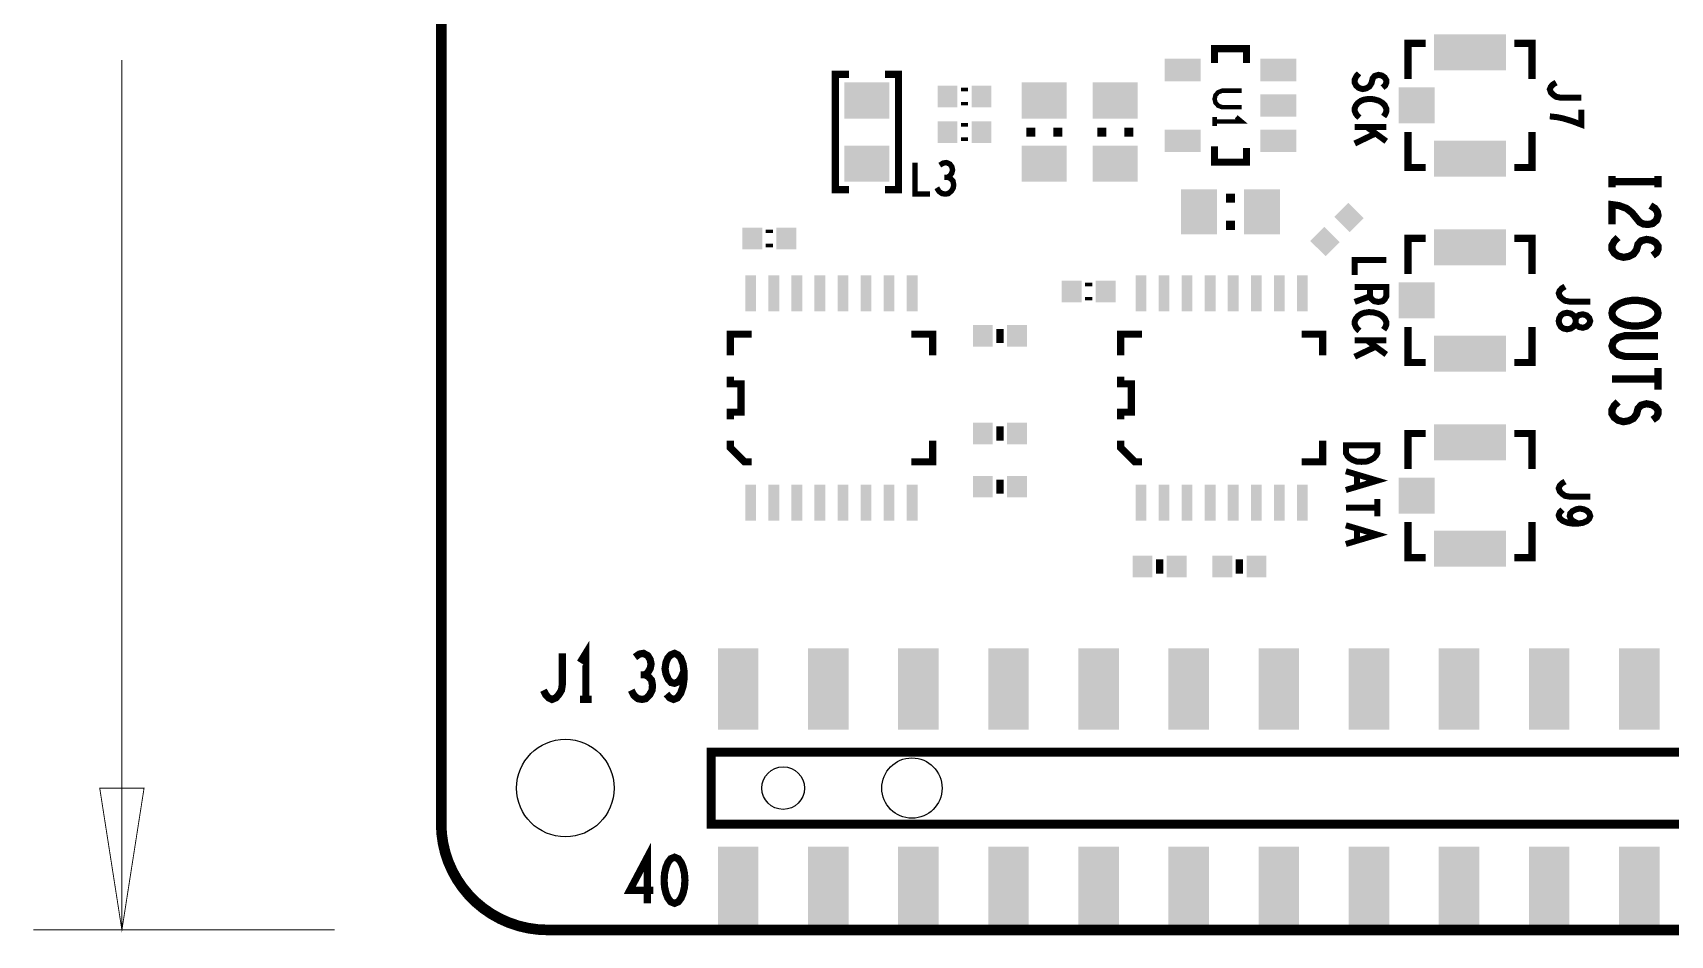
# Model space of a CAD drawing. Extents: x -15 to 76, y -68 to 64.
# Drawn here: x -11.51 to 34.64, y -0.15 to 25.3 of the extents above; entities that cross this region are included whole.
import ezdxf

# ---------------------------------------------------------------- set-up
doc = ezdxf.new("R2010")
doc.units = 0
doc.layers.get('0').update_dxf_attribs({"linetype": 'CONTINUOUS'})
for name, color, linetype in [('BOARD_ART', 7, 'CONTINUOUS'), ('DIMENSION_ART', 2, 'CONTINUOUS'), ('PASTETOP_ART', 4, 'CONTINUOUS'), ('RECEIVERPIPROII-1-2_DRL', 5, 'CONTINUOUS'), ('SILK_TOP_ART', 9, 'CONTINUOUS')]:
    doc.layers.add(name, color=color, linetype=linetype)

# ---------------------------------------------------------------- blocks, each defined once
blk = doc.blocks.new('RECTANGLE_65')
blk.add_solid([(0.508, 0.635), (0.508, -0.635), (-0.508, 0.635), (-0.508, -0.635)])
blk = doc.blocks.new('RECTANGLE_60')
blk.add_solid([(0.508, 0.3175), (0.508, -0.3175), (-0.508, 0.3175), (-0.508, -0.3175)])
blk = doc.blocks.new('RECTANGLE_7')
blk.add_solid([(0.5715, 1.143), (0.5715, -1.143), (-0.5715, 1.143), (-0.5715, -1.143)])
blk = doc.blocks.new('RECTANGLE_14')
blk.add_solid([(1.016, 0.508), (1.016, -0.508), (-1.016, 0.508), (-1.016, -0.508)])
blk = doc.blocks.new('SQUARE_16')
blk.add_solid([(0.508, 0.508), (0.508, -0.508), (-0.508, 0.508), (-0.508, -0.508)])
blk = doc.blocks.new('RECTANGLE_61')
blk.add_solid([(0.1524, 0.508), (0.1524, -0.508), (-0.1524, 0.508), (-0.1524, -0.508)])
blk = doc.blocks.new('CUSTOM_71')
for points in [[(-0.413092, 0.01796), (-0.01796, 0.413092), (0.377172, 0.01796), (-0.01796, 0.413092)], [(-0.377172, -0.01796), (-0.413092, 0.01796), (0.413092, -0.01796), (0.377172, 0.01796)], [(0.01796, -0.413092), (-0.377172, -0.01796), (0.01796, -0.413092), (0.413092, -0.01796)]]:
    blk.add_solid(points)
blk = doc.blocks.new('RECTANGLE_21')
blk.add_solid([(0.635, 0.508), (0.635, -0.508), (-0.635, 0.508), (-0.635, -0.508)])
blk = doc.blocks.new('RECTANGLE_12')
blk.add_solid([(0.2794, 0.3048), (0.2794, -0.3048), (-0.2794, 0.3048), (-0.2794, -0.3048)])
blk = doc.blocks.new('ROUND_8')
blk.add_circle((0, 0), 0.6)
blk = doc.blocks.new('ROUND_9')
blk.add_circle((0, 0), 0.85)
blk = doc.blocks.new('ROUND_10')
blk.add_circle((0, 0), 1.375)

msp = doc.modelspace()

# ---------------------------------------------------------------- linework, layer by layer
at = {"layer": 'BOARD_ART', "const_width": 0.3}
for points in [[(0, 49.25), (0, 8)], [(0, 8), (0, 7.75), (0, 3)], [(3, 0), (62, 0)]]:
    msp.add_lwpolyline(points, dxfattribs=at)
msp.add_lwpolyline([(0, 3, 0.4142136), (3, 0)], format="xyb", dxfattribs=at)
at = {"layer": 'DIMENSION_ART', "const_width": 0.0254}
for points in [[(-9, 24.5313), (-9, 0)], [(-9.625, 4), (-9, 0), (-8.375, 4), (-9.625, 4)], [(-3, 0), (-11.5, 0)]]:
    msp.add_lwpolyline(points, dxfattribs=at)
at = {"layer": 'SILK_TOP_ART'}
for points, const_width in [([(22.7, 24.45), (22.7, 24.85), (21.8, 24.85), (21.8, 24.45)], 0.2), ([(27.25, 24), (27.25, 25), (27.75, 25)], 0.2032), ([(30.75, 24), (30.75, 25), (30.25, 25)], 0.2032), ([(11.492, 20.8744), (11.111, 20.8744), (11.111, 24.1256), (11.492, 24.1256)], 0.2032), ([(12.508, 24.1256), (12.889, 24.1256), (12.889, 20.8744), (12.508, 20.8744)], 0.2032), ([(25.8685, 24.1548), (25.7944, 24.0701), (25.75, 23.9748), (25.75, 23.8902), (25.7944, 23.8055), (25.8685, 23.742), (25.9723, 23.7102), (26.076, 23.7314), (26.1649, 23.7843), (26.2241, 23.8796), (26.2538, 24.0066), (26.313, 24.0807), (26.4167, 24.1124), (26.5205, 24.0912), (26.5945, 24.0383), (26.639, 23.9643), (26.639, 23.8902), (26.6094, 23.8161), (26.5353, 23.7526)], 0.17), ([(14.75, 23.65), (14.75, 23.75)], 0.2032), ([(22.562, 23.6653), (22.0159, 23.6653), (21.9016, 23.623), (21.8254, 23.5383), (21.8, 23.4325), (21.8254, 23.3267), (21.9016, 23.242), (22.0159, 23.1997), (22.562, 23.1997)], 0.127), ([(31.4278, 23.8942), (31.3389, 23.8412), (31.2796, 23.7778), (31.25, 23.7037), (31.2796, 23.619), (31.3389, 23.5555), (31.4278, 23.492), (31.5463, 23.4708), (32.139, 23.4708)], 0.17), ([(14.75, 23.25), (14.75, 23.35)], 0.2032), ([(26.5649, 22.9377), (26.6094, 23.0012), (26.639, 23.0752), (26.639, 23.1599), (26.5945, 23.2552), (26.5205, 23.3292), (26.4316, 23.3822), (26.2834, 23.4245), (26.15, 23.4351), (26.0167, 23.4139), (25.9278, 23.3822), (25.8389, 23.3187), (25.7796, 23.2446), (25.75, 23.1705), (25.75, 23.0964), (25.7796, 23.0223), (25.8241, 22.9588), (25.8833, 22.9059)], 0.17), ([(31.25, 22.9417), (31.4426, 22.9205), (31.6056, 22.8887), (31.7538, 22.8464), (31.9167, 22.7935), (32.139, 22.7088), (32.139, 23.1322)], 0.17), ([(14.75, 22.65), (14.75, 22.75)], 0.2032), ([(16.492, 22.5), (16.746, 22.5)], 0.254), ([(17.254, 22.5), (17.508, 22.5)], 0.254), ([(18.492, 22.5), (18.746, 22.5)], 0.254), ([(19.254, 22.5), (19.508, 22.5)], 0.254), ([(21.8, 22.7975), (22.562, 22.7975), (22.4096, 22.9245)], 0.127), ([(21.8, 22.9245), (21.8, 22.6705)], 0.127), ([(25.75, 22.6413), (26.639, 22.6413)], 0.17), ([(26.639, 22.2392), (26.0908, 22.6413)], 0.17), ([(14.75, 22.25), (14.75, 22.35)], 0.2032), ([(22.7, 22.05), (22.7, 21.65), (21.8, 21.65), (21.8, 22.1)], 0.2), ([(25.75, 22.1757), (26.3426, 22.4614)], 0.17), ([(27.25, 22.5), (27.25, 21.5), (27.75, 21.5)], 0.2032), ([(30.75, 22.5), (30.75, 21.5), (30.25, 21.5)], 0.2032), ([(13.3558, 21.639), (13.3558, 20.75), (13.7792, 20.75)], 0.1524), ([(14.2766, 21.2241), (14.3401, 21.2686), (14.393, 21.3426), (14.4142, 21.4316), (14.393, 21.5205), (14.3401, 21.5945), (14.2448, 21.639), (14.1496, 21.6242), (14.0543, 21.5649)], 0.1524), ([(13.9697, 20.9278), (14.0332, 20.8241), (14.1178, 20.7648), (14.2131, 20.75), (14.2978, 20.7648), (14.3824, 20.8389), (14.4353, 20.9278), (14.4459, 21.0167), (14.4248, 21.1204), (14.3507, 21.1945), (14.2766, 21.2241), (14.1813, 21.2241)], 0.1524), ([(33, 21.26), (33, 20.94)], 0.2032), ([(34.3, 21.26), (34.3, 20.94)], 0.2032), ([(22.25, 20.504), (22.25, 20.758)], 0.254), ([(34.3, 21.1), (33, 21.1)], 0.2032), ([(34.0833, 20.4263), (34.2133, 20.3463), (34.2783, 20.253), (34.3, 20.1463), (34.2567, 20.013), (34.1483, 19.9197), (34.0184, 19.893), (33.8883, 19.9063), (33.78, 19.9597), (33.5633, 20.2263), (33.4117, 20.3463), (33.195, 20.4263), (33, 20.453), (33, 19.893)], 0.2032), ([(9.25, 19.65), (9.25, 19.75)], 0.2032), ([(22.25, 19.742), (22.25, 19.996)], 0.254), ([(9.25, 19.25), (9.25, 19.35)], 0.2032), ([(27.25, 18.5), (27.25, 19.5), (27.75, 19.5)], 0.2032), ([(30.75, 18.5), (30.75, 19.5), (30.25, 19.5)], 0.2032), ([(33.1733, 19.526), (33.065, 19.4193), (33, 19.2993), (33, 19.1927), (33.065, 19.086), (33.1733, 19.006), (33.325, 18.966), (33.4766, 18.9927), (33.6067, 19.0593), (33.6933, 19.1793), (33.7367, 19.3393), (33.8233, 19.4327), (33.975, 19.4727), (34.1267, 19.446), (34.235, 19.3793), (34.3, 19.286), (34.3, 19.1927), (34.2567, 19.0993), (34.1483, 19.0193)], 0.2032), ([(26.639, 18.8942), (25.75, 18.8942), (25.75, 18.4708)], 0.17), ([(18.25, 18.25), (18.25, 18.15)], 0.2032), ([(25.75, 18.1322), (26.639, 18.1322), (26.639, 17.8676), (26.5945, 17.7829), (26.5353, 17.73), (26.4167, 17.7088), (26.2982, 17.73), (26.2241, 17.7935), (26.1797, 17.8676), (26.1797, 18.1322)], 0.17), ([(31.6778, 18.1442), (31.5889, 18.0912), (31.5296, 18.0278), (31.5, 17.9537), (31.5296, 17.869), (31.5889, 17.8055), (31.6778, 17.742), (31.7963, 17.7208), (32.389, 17.7208)], 0.17), ([(18.25, 17.85), (18.25, 17.75)], 0.2032), ([(26.1797, 17.8676), (25.75, 17.7088)], 0.17), ([(33, 17.392), (33.0217, 17.4987), (33.1083, 17.592), (33.2383, 17.672), (33.39, 17.7253), (33.5633, 17.752), (33.7367, 17.752), (33.91, 17.7253), (34.0617, 17.672), (34.1917, 17.592), (34.2783, 17.4987), (34.3, 17.392), (34.2783, 17.2853), (34.1917, 17.192), (34.0617, 17.112), (33.91, 17.0587), (33.7367, 17.032), (33.5633, 17.032), (33.39, 17.0587), (33.2383, 17.112), (33.1083, 17.192), (33.0217, 17.2853), (33, 17.392)], 0.2032), ([(26.5649, 16.9257), (26.6094, 16.9892), (26.639, 17.0632), (26.639, 17.1479), (26.5945, 17.2432), (26.5205, 17.3172), (26.4316, 17.3702), (26.2834, 17.4125), (26.15, 17.4231), (26.0167, 17.4019), (25.9278, 17.3702), (25.8389, 17.3067), (25.7796, 17.2326), (25.75, 17.1585), (25.75, 17.0844), (25.7796, 17.0103), (25.8241, 16.9468), (25.8833, 16.8939)], 0.17), ([(27.25, 17), (27.25, 16), (27.75, 16)], 0.2032), ([(30.75, 17), (30.75, 16), (30.25, 16)], 0.2032), ([(31.5, 17.1705), (31.5148, 17.0964), (31.5593, 17.0118), (31.6333, 16.9588), (31.7371, 16.9377), (31.8408, 16.9588), (31.9297, 17.0223), (31.9741, 17.1176), (31.9741, 17.2234), (32.0038, 17.2869), (32.0778, 17.3398), (32.1816, 17.361), (32.2853, 17.3292), (32.3594, 17.2552), (32.389, 17.1705), (32.3594, 17.0858), (32.2853, 17.0118), (32.1816, 16.98), (32.0778, 17.0012), (32.0038, 17.0541), (31.9741, 17.1176), (31.9741, 17.2234), (31.9297, 17.3187), (31.8408, 17.3822), (31.7371, 17.4033), (31.6333, 17.3822), (31.5593, 17.3292), (31.5148, 17.2446), (31.5, 17.1705)], 0.17), ([(8.15, 16.2), (8.15, 16.8), (8.75, 16.8)], 0.205), ([(13.25, 16.8), (13.85, 16.8), (13.85, 16.2)], 0.205), ([(15.75, 16.55), (15.75, 16.95)], 0.2032), ([(19.15, 16.2), (19.15, 16.8), (19.75, 16.8)], 0.205), ([(24.25, 16.8), (24.85, 16.8), (24.85, 16.2)], 0.205), ([(25.75, 16.6293), (26.639, 16.6293)], 0.17), ([(26.639, 16.2272), (26.0908, 16.6293)], 0.17), ([(34.3, 16.7583), (33.3683, 16.7583), (33.1733, 16.705), (33.0433, 16.5983), (33, 16.465), (33.0433, 16.3317), (33.1733, 16.225), (33.3683, 16.1717), (34.3, 16.1717)], 0.2032), ([(25.75, 16.1637), (26.3426, 16.4494)], 0.17), ([(8.15, 14.4), (8.15, 14.6), (8.45, 14.6), (8.45, 15.4), (8.15, 15.4), (8.15, 15.6)], 0.205), ([(19.15, 14.4), (19.15, 14.6), (19.45, 14.6), (19.45, 15.4), (19.15, 15.4), (19.15, 15.6)], 0.205), ([(34.3, 15.8447), (34.3, 15.2313)], 0.2032), ([(34.3, 15.538), (33, 15.538)], 0.2032), ([(33.1733, 14.891), (33.065, 14.7843), (33, 14.6643), (33, 14.5577), (33.065, 14.451), (33.1733, 14.371), (33.325, 14.331), (33.4766, 14.3577), (33.6067, 14.4243), (33.6933, 14.5443), (33.7367, 14.7043), (33.8233, 14.7977), (33.975, 14.8377), (34.1267, 14.811), (34.235, 14.7443), (34.3, 14.651), (34.3, 14.5577), (34.2567, 14.4643), (34.1483, 14.3843)], 0.2032), ([(8.15, 13.8), (8.15, 13.6), (8.55, 13.2), (8.75, 13.2)], 0.205), ([(13.25, 13.2), (13.85, 13.2), (13.85, 13.8)], 0.205), ([(15.75, 13.8), (15.75, 14.2)], 0.2032), ([(19.15, 13.8), (19.15, 13.6), (19.55, 13.2), (19.75, 13.2)], 0.205), ([(24.25, 13.2), (24.85, 13.2), (24.85, 13.8)], 0.205), ([(27.25, 13), (27.25, 14), (27.75, 14)], 0.2032), ([(30.75, 13), (30.75, 14), (30.25, 14)], 0.2032), ([(25.5, 13.6653), (26.389, 13.6653), (26.389, 13.4537), (26.3445, 13.369), (26.2853, 13.3055), (26.1964, 13.2526), (26.0926, 13.2102), (25.9445, 13.1997), (25.7963, 13.2102), (25.6926, 13.2526), (25.6037, 13.3055), (25.5444, 13.369), (25.5, 13.4537), (25.5, 13.6653)], 0.17), ([(25.5, 12.9351), (26.389, 12.6705), (25.5, 12.4059)], 0.17), ([(25.8111, 12.5012), (25.8111, 12.8398)], 0.17), ([(15.75, 12.3), (15.75, 12.7)], 0.2032), ([(31.6778, 12.6442), (31.5889, 12.5912), (31.5296, 12.5278), (31.5, 12.4537), (31.5296, 12.369), (31.5889, 12.3055), (31.6778, 12.242), (31.7963, 12.2208), (32.389, 12.2208)], 0.17), ([(26.389, 12.1519), (26.389, 11.6651)], 0.17), ([(26.389, 11.9085), (25.5, 11.9085)], 0.17), ([(27.25, 11.5), (27.25, 10.5), (27.75, 10.5)], 0.2032), ([(30.75, 11.5), (30.75, 10.5), (30.25, 10.5)], 0.2032), ([(31.6037, 11.8504), (31.5296, 11.7763), (31.5, 11.6917), (31.5296, 11.607), (31.6185, 11.5329), (31.7519, 11.48), (31.8852, 11.4588), (32.0482, 11.4588), (32.1816, 11.48), (32.3001, 11.5329), (32.3594, 11.5964), (32.389, 11.6705), (32.3594, 11.7552), (32.3001, 11.8187), (32.2112, 11.861), (32.0926, 11.8822), (31.989, 11.861), (31.8852, 11.8081), (31.826, 11.7446), (31.8111, 11.6705), (31.8408, 11.5858), (31.9149, 11.5223), (32.0482, 11.4588)], 0.17), ([(25.5, 11.4111), (26.389, 11.1465), (25.5, 10.8819)], 0.17), ([(25.8111, 10.9772), (25.8111, 11.3158)], 0.17), ([(20.25, 10.45), (20.25, 10.05)], 0.2032), ([(22.5, 10.45), (22.5, 10.05)], 0.2032), ([(2.8833, 6.76), (2.95, 6.63), (3.03, 6.5433), (3.1233, 6.5), (3.23, 6.5433), (3.31, 6.63), (3.39, 6.76), (3.4167, 6.9333), (3.4167, 7.8)], 0.2032), ([(4.077, 6.5), (4.077, 7.8), (3.917, 7.54)], 0.2032), ([(5.7433, 7.1933), (5.8233, 7.2583), (5.89, 7.3666), (5.9167, 7.4967), (5.89, 7.6267), (5.8233, 7.735), (5.7033, 7.8), (5.5833, 7.7783), (5.4633, 7.6917)], 0.2032), ([(6.3503, 6.6516), (6.4437, 6.5433), (6.5503, 6.5), (6.657, 6.5433), (6.7503, 6.6733), (6.817, 6.8683), (6.8437, 7.0633), (6.8437, 7.3017), (6.817, 7.4967), (6.7503, 7.67), (6.6703, 7.7567), (6.577, 7.8), (6.4703, 7.7567), (6.3903, 7.67), (6.337, 7.54), (6.3103, 7.3666), (6.337, 7.215), (6.4037, 7.0633), (6.4837, 6.9766), (6.577, 6.955), (6.6837, 6.9983), (6.7637, 7.1067), (6.8437, 7.3017)], 0.2032), ([(5.3567, 6.76), (5.4367, 6.6083), (5.5433, 6.5217), (5.6633, 6.5), (5.77, 6.5217), (5.8767, 6.63), (5.9433, 6.76), (5.9567, 6.89), (5.93, 7.0416), (5.8367, 7.15), (5.7433, 7.1933), (5.6233, 7.1933)], 0.2032), ([(3.917, 6.5), (4.237, 6.5)], 0.2032), ([(7.608, 5.016), (7.608, 2.984), (56.884, 2.984), (57.392, 3.492), (57.392, 5.016), (7.608, 5.016)], 0.254), ([(5.81, 0.75), (5.81, 2.05), (5.3167, 1.1183), (5.9833, 1.1183)], 0.2032), ([(6.577, 2.05), (6.4703, 2.0067), (6.3903, 1.8983), (6.337, 1.7684), (6.297, 1.595), (6.2837, 1.4), (6.297, 1.205), (6.337, 1.0316), (6.3903, 0.9016), (6.4703, 0.7933), (6.577, 0.75), (6.6837, 0.7933), (6.7637, 0.9016), (6.817, 1.0316), (6.857, 1.205), (6.8703, 1.4), (6.857, 1.595), (6.817, 1.7684), (6.7637, 1.8983), (6.6837, 2.0067), (6.577, 2.05)], 0.2032)]:
    msp.add_lwpolyline(points, dxfattribs=dict(at, const_width=const_width))

# ---------------------------------------------------------------- block references
at = {"layer": 'PASTETOP_ART'}
for name, p in [('RECTANGLE_14', (29, 24.75)), ('RECTANGLE_60', (20.9, 24.25)), ('RECTANGLE_60', (23.6, 24.25)), ('RECTANGLE_21', (12, 23.389)), ('RECTANGLE_12', (14.27, 23.5)), ('RECTANGLE_12', (15.23, 23.5)), ('RECTANGLE_21', (17, 23.389)), ('RECTANGLE_21', (19, 23.389)), ('RECTANGLE_60', (23.6, 23.25)), ('SQUARE_16', (27.5, 23.25)), ('RECTANGLE_12', (14.27, 22.5)), ('RECTANGLE_12', (15.23, 22.5)), ('RECTANGLE_60', (20.9, 22.25)), ('RECTANGLE_60', (23.6, 22.25)), ('RECTANGLE_14', (29, 21.75)), ('RECTANGLE_21', (12, 21.611)), ('RECTANGLE_21', (17, 21.611)), ('RECTANGLE_21', (19, 21.611)), ('RECTANGLE_65', (21.361, 20.25)), ('RECTANGLE_65', (23.139, 20.25)), ('CUSTOM_71', (25.5894, 20.0894)), ('RECTANGLE_12', (8.77, 19.5)), ('RECTANGLE_12', (9.73, 19.5)), ('CUSTOM_71', (24.9106, 19.4106)), ('RECTANGLE_14', (29, 19.25)), ('RECTANGLE_61', (8.725, 17.95)), ('RECTANGLE_61', (9.375, 17.95)), ('RECTANGLE_61', (10.025, 17.95)), ('RECTANGLE_61', (10.675, 17.95)), ('RECTANGLE_61', (11.325, 17.95)), ('RECTANGLE_61', (11.975, 17.95)), ('RECTANGLE_61', (12.625, 17.95)), ('RECTANGLE_61', (13.275, 17.95)), ('RECTANGLE_12', (17.77, 18)), ('RECTANGLE_12', (18.73, 18)), ('RECTANGLE_61', (19.725, 17.95)), ('RECTANGLE_61', (20.375, 17.95)), ('RECTANGLE_61', (21.025, 17.95)), ('RECTANGLE_61', (21.675, 17.95)), ('RECTANGLE_61', (22.325, 17.95)), ('RECTANGLE_61', (22.975, 17.95)), ('RECTANGLE_61', (23.625, 17.95)), ('RECTANGLE_61', (24.275, 17.95)), ('SQUARE_16', (27.5, 17.75)), ('RECTANGLE_12', (15.27, 16.75)), ('RECTANGLE_12', (16.23, 16.75)), ('RECTANGLE_14', (29, 16.25)), ('RECTANGLE_12', (15.27, 14)), ('RECTANGLE_12', (16.23, 14)), ('RECTANGLE_14', (29, 13.75)), ('RECTANGLE_61', (8.725, 12.05)), ('RECTANGLE_61', (9.375, 12.05)), ('RECTANGLE_61', (10.025, 12.05)), ('RECTANGLE_61', (10.675, 12.05)), ('RECTANGLE_61', (11.325, 12.05)), ('RECTANGLE_61', (11.975, 12.05)), ('RECTANGLE_61', (12.625, 12.05)), ('RECTANGLE_61', (13.275, 12.05)), ('RECTANGLE_12', (15.27, 12.5)), ('RECTANGLE_12', (16.23, 12.5)), ('RECTANGLE_61', (19.725, 12.05)), ('RECTANGLE_61', (20.375, 12.05)), ('RECTANGLE_61', (21.025, 12.05)), ('RECTANGLE_61', (21.675, 12.05)), ('RECTANGLE_61', (22.325, 12.05)), ('RECTANGLE_61', (22.975, 12.05)), ('RECTANGLE_61', (23.625, 12.05)), ('RECTANGLE_61', (24.275, 12.05)), ('SQUARE_16', (27.5, 12.25)), ('RECTANGLE_14', (29, 10.75)), ('RECTANGLE_12', (19.77, 10.25)), ('RECTANGLE_12', (20.73, 10.25)), ('RECTANGLE_12', (22.02, 10.25)), ('RECTANGLE_12', (22.98, 10.25)), ('RECTANGLE_7', (8.37, 6.794)), ('RECTANGLE_7', (10.91, 6.794)), ('RECTANGLE_7', (13.45, 6.794)), ('RECTANGLE_7', (15.99, 6.794)), ('RECTANGLE_7', (18.53, 6.794)), ('RECTANGLE_7', (21.07, 6.794)), ('RECTANGLE_7', (23.61, 6.794)), ('RECTANGLE_7', (26.15, 6.794)), ('RECTANGLE_7', (28.69, 6.794)), ('RECTANGLE_7', (31.23, 6.794)), ('RECTANGLE_7', (33.77, 6.794)), ('RECTANGLE_7', (8.37, 1.206)), ('RECTANGLE_7', (10.91, 1.206)), ('RECTANGLE_7', (13.45, 1.206)), ('RECTANGLE_7', (15.99, 1.206)), ('RECTANGLE_7', (18.53, 1.206)), ('RECTANGLE_7', (21.07, 1.206)), ('RECTANGLE_7', (23.61, 1.206)), ('RECTANGLE_7', (26.15, 1.206)), ('RECTANGLE_7', (28.69, 1.206)), ('RECTANGLE_7', (31.23, 1.206)), ('RECTANGLE_7', (33.77, 1.206))]:
    msp.add_blockref(name, p, dxfattribs=at)
at = {"layer": 'RECEIVERPIPROII-1-2_DRL'}
for name, p in [('ROUND_10', (3.5, 4)), ('ROUND_9', (13.27, 4)), ('ROUND_8', (9.64, 4))]:
    msp.add_blockref(name, p, dxfattribs=at)

doc.saveas('drawing.dxf')
